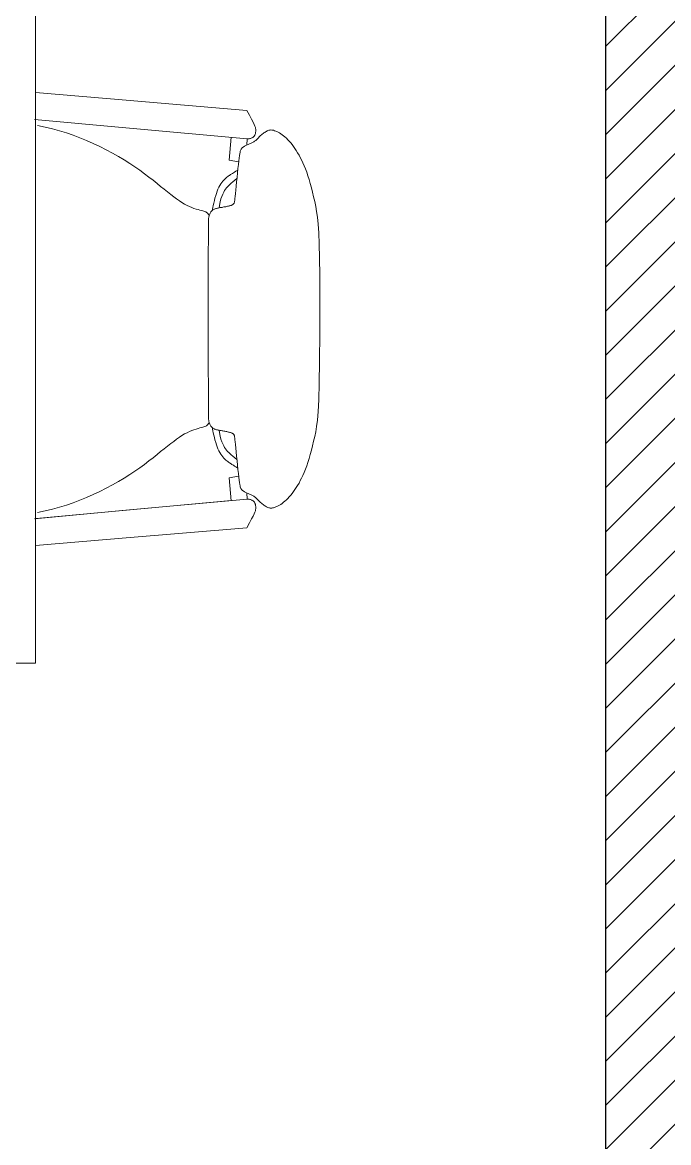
# Model space of a CAD drawing. Header units: millimetres. Extents: x 5985 to 6342, y 1020 to 1088.
# Drawn here: x 6155.984 to 6156.641, y 1072.918 to 1074.057 of the extents above; entities that cross this region are included whole.
import ezdxf

# ---------------------------------------------------------------- set-up
doc = ezdxf.new("R2010")
doc.units = ezdxf.units.MM
doc.layers.add('07_CIVIL VISTAS MEDIA', color=251, linetype='Continuous', lineweight=5)
doc.layers.add('MISC MUEBLES', color=143, linetype='Continuous', lineweight=9)
doc.layers.add('Paredes', color=250, linetype='Continuous')
pattern_1 = [(45, (5211.84584, 1146.36072), (-0.0224506403, 0.0224506403), [])]

msp = doc.modelspace()

# ---------------------------------------------------------------- hatches: boundary and pattern name
at = {"layer": '07_CIVIL VISTAS MEDIA'}
h = msp.add_hatch(dxfattribs=at)
h.set_pattern_fill('ANSI31', color=18, scale=0.01)
h.set_pattern_definition(pattern_1)
h.paths.add_polyline_path([(6160.6774, 1076.2347), (6159.5771, 1076.2347), (6159.5771, 1075.2347), (6159.6771, 1075.2347), (6159.6771, 1076.0347), (6160.6774, 1076.0347)])
h.paths.add_polyline_path([(6163.1771, 1074.4599), (6162.9771, 1074.4599), (6162.9771, 1072.185), (6163.1771, 1072.185)])
h.paths.add_polyline_path([(6166.9956, 1070.7347), (6166.5771, 1070.7347), (6166.5771, 1072.9774), (6166.5661, 1072.9774, -0.414214), (6166.5614, 1072.9822), (6166.5614, 1073.0538), (6166.5709, 1073.0538), (6166.5709, 1072.987), (6166.5771, 1072.987), (6166.5771, 1073.8347), (6166.4771, 1073.8347), (6166.4771, 1070.7347), (6165.4286, 1070.7347), (6165.4286, 1070.4347), (6166.9956, 1070.4347)])
h.paths.add_polyline_path([(6165.5886, 1070.5947), (6165.5886, 1070.6347), (6166.8356, 1070.6347), (6166.8356, 1070.5947)], flags=16)
h.paths.add_polyline_path([(6163.8286, 1070.7347), (6163.1771, 1070.7347), (6163.1771, 1071.085), (6162.9771, 1071.085), (6162.9771, 1070.7347), (6162.2616, 1070.7347), (6162.2616, 1070.4347), (6163.8286, 1070.4347)])
h.paths.add_polyline_path([(6163.6686, 1070.6347), (6163.6686, 1070.5947), (6162.4016, 1070.5947), (6162.4016, 1070.6347)], flags=16)
h.paths.add_polyline_path([(6158.7771, 1076.2347), (6158.5771, 1076.2347), (6158.5771, 1076.0347), (6158.6771, 1076.0347), (6158.6771, 1075.2347), (6158.7771, 1075.2347)])
h.paths.add_polyline_path([(6158.7594, 1075.4187), (6158.7701, 1075.4187), (6158.7701, 1075.3381, -1), (6158.7594, 1075.3381)], flags=16)
h.paths.add_polyline_path([(6157.5771, 1076.2347), (6155.2774, 1076.2347), (6155.2774, 1076.0347), (6156.5771, 1076.0347), (6156.5771, 1075.0599), (6156.7771, 1075.0599), (6156.7771, 1076.0347), (6157.5771, 1076.0347)])
h.paths.add_polyline_path([(6154.2774, 1076.2347), (6153.1771, 1076.2347), (6153.1771, 1075.2347), (6153.2771, 1075.2347), (6153.2771, 1076.0347), (6154.2774, 1076.0347)])
h.paths.add_polyline_path([(6152.3771, 1076.2347), (6152.1771, 1076.2347), (6152.1771, 1076.0347), (6152.2771, 1076.0347), (6152.2771, 1075.2347), (6152.3771, 1075.2347), (6152.3771, 1075.3328), (6152.3648, 1075.3328, -0.414214), (6152.3594, 1075.3381), (6152.3594, 1075.4187), (6152.3701, 1075.4187), (6152.3701, 1075.3435), (6152.3771, 1075.3435)])
h.paths.add_polyline_path([(6154.3276, 1070.7347), (6153.2771, 1070.7347), (6153.2771, 1073.8347), (6153.1771, 1073.8347), (6153.1771, 1072.987), (6153.1832, 1072.987), (6153.1832, 1073.0538), (6153.1927, 1073.0538), (6153.1927, 1072.9822, -0.414214), (6153.188, 1072.9774), (6153.1771, 1072.9774), (6153.1771, 1070.7347), (6152.7606, 1070.7347), (6152.7606, 1070.4347), (6154.3276, 1070.4347)])
h.paths.add_polyline_path([(6154.1676, 1070.6347), (6154.1676, 1070.5947), (6152.9206, 1070.5947), (6152.9206, 1070.6347)], flags=16)
h = msp.add_hatch(dxfattribs=at)
h.set_pattern_fill('ANSI31', color=18, scale=0.01)
h.set_pattern_definition(pattern_1)
h.paths.add_polyline_path([(6150.1771, 1071.2847), (6149.0771, 1071.2847), (6149.0771, 1071.2347), (6149.0771, 1071.1847), (6149.0771, 1071.0847), (6150.0771, 1071.0847), (6150.0771, 1068.6847), (6150.3771, 1068.6847), (6150.3771, 1070.4347), (6151.1606, 1070.4347), (6151.1606, 1070.7347), (6150.3771, 1070.7347), (6150.3771, 1071.0861), (6150.2771, 1071.0861), (6150.277, 1070.6347), (6151.0006, 1070.6347), (6151.0006, 1070.5947), (6150.237, 1070.5947), (6150.2371, 1071.0861), (6150.1771, 1071.0861)])
h.paths.add_polyline_path([(6157.4946, 1070.7347), (6156.7771, 1070.7347), (6156.7771, 1071.085), (6156.5771, 1071.085), (6156.5771, 1070.7347), (6155.9276, 1070.7347), (6155.9276, 1070.4347), (6157.4946, 1070.4347)])
h.paths.add_polyline_path([(6156.0876, 1070.5947), (6156.0876, 1070.6347), (6157.3346, 1070.6347), (6157.3346, 1070.5947)], flags=16)
h.paths.add_polyline_path([(6156.7771, 1074.4599), (6156.5771, 1074.4599), (6156.5771, 1072.185), (6156.7771, 1072.185)])
h.paths.add_polyline_path([(6150.5791, 1074.4347), (6150.5791, 1074.8347), (6151.0771, 1074.8347), (6151.0771, 1074.4347), (6150.5806, 1074.4347)])
h.paths.add_polyline_path([(6150.3771, 1074.4347), (6150.3771, 1074.4599), (6150.1771, 1074.4599), (6150.1771, 1072.185), (6150.3771, 1072.185), (6150.3771, 1074.3347), (6152.2771, 1074.3347), (6152.2771, 1073.7347), (6152.3771, 1073.7347), (6152.3771, 1073.7646), (6152.3771, 1074.5347), (6152.3471, 1074.5347), (6152.3471, 1073.9347), (6152.3071, 1073.9347), (6152.3071, 1074.5347), (6152.2771, 1074.5347), (6152.2771, 1074.4347), (6151.1771, 1074.4347), (6151.1771, 1074.9347), (6150.3771, 1074.9347), (6150.3771, 1074.8347), (6150.5791, 1074.8347), (6150.5791, 1074.4347)])

# ---------------------------------------------------------------- linework, layer by layer
at = {"layer": 'MISC MUEBLES'}
for p in [(6155.9971, 1074.1055), (6154.5971, 1073.4055)]:
    msp.add_line(p, (6155.9971, 1073.4055), dxfattribs=at)
at = {"layer": 'MISC MUEBLES', "linetype": 'Continuous'}
for p, q in [((6156.0895, 1073.9783), (6155.9971, 1073.9861)), ((6156.2122, 1073.9679), (6156.0895, 1073.9783)), ((6156.2149, 1073.963), (6156.2122, 1073.9679)), ((6155.9963, 1073.9587), (6156.0891, 1073.9502)), ((6156.217, 1073.959), (6156.2149, 1073.963)), ((6156.2185, 1073.9559), (6156.217, 1073.959)), ((6156.2196, 1073.9536), (6156.2185, 1073.9559)), ((6156.2204, 1073.9519), (6156.2196, 1073.9536)), ((6156.0071, 1073.9508), (6155.9994, 1073.9525)), ((6156.0145, 1073.949), (6156.0071, 1073.9508)), ((6156.0217, 1073.947), (6156.0145, 1073.949)), ((6156.0287, 1073.9449), (6156.0217, 1073.947)), ((6156.0356, 1073.9425), (6156.0287, 1073.9449)), ((6156.0424, 1073.9399), (6156.0356, 1073.9425)), ((6156.0891, 1073.9502), (6156.2124, 1073.9389)), ((6156.2196, 1073.9416), (6156.2199, 1073.942)), ((6156.2199, 1073.942), (6156.2201, 1073.9424)), ((6156.2201, 1073.9424), (6156.2203, 1073.9428)), ((6156.2203, 1073.9428), (6156.2205, 1073.9433)), ((6156.2208, 1073.9505), (6156.2204, 1073.9519)), ((6156.2205, 1073.9433), (6156.2207, 1073.9438)), ((6156.2207, 1073.9438), (6156.2209, 1073.9444)), ((6156.2211, 1073.9495), (6156.2208, 1073.9505)), ((6156.2209, 1073.9444), (6156.221, 1073.945)), ((6156.221, 1073.945), (6156.2211, 1073.9457)), ((6156.2212, 1073.9487), (6156.2211, 1073.9495)), ((6156.2211, 1073.9457), (6156.2212, 1073.9464)), ((6156.2212, 1073.9479), (6156.2212, 1073.9487)), ((6156.2212, 1073.9471), (6156.2212, 1073.9479)), ((6156.2212, 1073.9464), (6156.2212, 1073.9471)), ((6156.2262, 1073.9422), (6156.2255, 1073.9415)), ((6156.227, 1073.9429), (6156.2262, 1073.9422)), ((6156.2278, 1073.9436), (6156.227, 1073.9429)), ((6156.2286, 1073.9443), (6156.2278, 1073.9436)), ((6156.2295, 1073.9449), (6156.2286, 1073.9443)), ((6156.2303, 1073.9455), (6156.2295, 1073.9449)), ((6156.2312, 1073.946), (6156.2303, 1073.9455)), ((6156.232, 1073.9465), (6156.2312, 1073.946)), ((6156.2328, 1073.9469), (6156.232, 1073.9465)), ((6156.2336, 1073.9473), (6156.2328, 1073.9469)), ((6156.2344, 1073.9476), (6156.2336, 1073.9473)), ((6156.2352, 1073.9478), (6156.2344, 1073.9476)), ((6156.2359, 1073.9479), (6156.2352, 1073.9478)), ((6156.2367, 1073.948), (6156.2359, 1073.9479)), ((6156.2375, 1073.9479), (6156.2367, 1073.948)), ((6156.2384, 1073.9478), (6156.2375, 1073.9479)), ((6156.2393, 1073.9476), (6156.2384, 1073.9478)), ((6156.2404, 1073.9472), (6156.2393, 1073.9476)), ((6156.2415, 1073.9468), (6156.2404, 1073.9472)), ((6156.2427, 1073.9463), (6156.2415, 1073.9468)), ((6156.2439, 1073.9457), (6156.2427, 1073.9463)), ((6156.2452, 1073.9449), (6156.2439, 1073.9457)), ((6156.2466, 1073.9441), (6156.2452, 1073.9449)), ((6156.248, 1073.9431), (6156.2466, 1073.9441)), ((6156.2495, 1073.942), (6156.248, 1073.9431)), ((6156.2509, 1073.9408), (6156.2495, 1073.942)), ((6156.0492, 1073.9371), (6156.0424, 1073.9399)), ((6156.0559, 1073.9342), (6156.0492, 1073.9371)), ((6156.0625, 1073.931), (6156.0559, 1073.9342)), ((6156.069, 1073.9278), (6156.0625, 1073.931)), ((6156.1961, 1073.9405), (6156.1941, 1073.9173)), ((6156.2088, 1073.9308), (6156.2083, 1073.9305)), ((6156.2093, 1073.9311), (6156.2088, 1073.9308)), ((6156.2099, 1073.9315), (6156.2093, 1073.9311)), ((6156.2105, 1073.9318), (6156.2099, 1073.9315)), ((6156.2112, 1073.9321), (6156.2105, 1073.9318)), ((6156.2119, 1073.9324), (6156.2112, 1073.9321)), ((6156.2126, 1073.9327), (6156.2119, 1073.9324)), ((6156.212, 1073.9325), (6156.2126, 1073.9389)), ((6156.2124, 1073.9389), (6156.2135, 1073.9389)), ((6156.2134, 1073.9331), (6156.2126, 1073.9327)), ((6156.2141, 1073.9334), (6156.2134, 1073.9331)), ((6156.2135, 1073.9389), (6156.2144, 1073.939)), ((6156.2149, 1073.9337), (6156.2141, 1073.9334)), ((6156.2144, 1073.939), (6156.2152, 1073.9391)), ((6156.2157, 1073.9341), (6156.2149, 1073.9337)), ((6156.2152, 1073.9391), (6156.216, 1073.9393)), ((6156.2164, 1073.9344), (6156.2157, 1073.9341)), ((6156.216, 1073.9393), (6156.2166, 1073.9395)), ((6156.2171, 1073.9347), (6156.2164, 1073.9344)), ((6156.2166, 1073.9395), (6156.2172, 1073.9398)), ((6156.2178, 1073.9351), (6156.2171, 1073.9347)), ((6156.2172, 1073.9398), (6156.2177, 1073.9401)), ((6156.2177, 1073.9401), (6156.2182, 1073.9403)), ((6156.2185, 1073.9355), (6156.2178, 1073.9351)), ((6156.2182, 1073.9403), (6156.2186, 1073.9406)), ((6156.2192, 1073.9359), (6156.2185, 1073.9355)), ((6156.2186, 1073.9406), (6156.219, 1073.9409)), ((6156.219, 1073.9409), (6156.2193, 1073.9412)), ((6156.2199, 1073.9364), (6156.2192, 1073.9359)), ((6156.2193, 1073.9412), (6156.2196, 1073.9416)), ((6156.2206, 1073.9369), (6156.2199, 1073.9364)), ((6156.2213, 1073.9374), (6156.2206, 1073.9369)), ((6156.222, 1073.938), (6156.2213, 1073.9374)), ((6156.2226, 1073.9387), (6156.222, 1073.938)), ((6156.2233, 1073.9393), (6156.2226, 1073.9387)), ((6156.224, 1073.94), (6156.2233, 1073.9393)), ((6156.2247, 1073.9408), (6156.224, 1073.94)), ((6156.2255, 1073.9415), (6156.2247, 1073.9408)), ((6156.2524, 1073.9395), (6156.2509, 1073.9408)), ((6156.2538, 1073.938), (6156.2524, 1073.9395)), ((6156.2553, 1073.9364), (6156.2538, 1073.938)), ((6156.2568, 1073.9348), (6156.2553, 1073.9364)), ((6156.2582, 1073.933), (6156.2568, 1073.9348)), ((6156.2596, 1073.9311), (6156.2582, 1073.933)), ((6156.261, 1073.9291), (6156.2596, 1073.9311)), ((6156.0754, 1073.9244), (6156.069, 1073.9278)), ((6156.0815, 1073.921), (6156.0754, 1073.9244)), ((6156.0874, 1073.9174), (6156.0815, 1073.921)), ((6156.2043, 1073.9194), (6156.2039, 1073.9164)), ((6156.2046, 1073.9218), (6156.2043, 1073.9194)), ((6156.2049, 1073.9237), (6156.2046, 1073.9218)), ((6156.2052, 1073.9252), (6156.2049, 1073.9237)), ((6156.2055, 1073.9264), (6156.2052, 1073.9252)), ((6156.2058, 1073.9272), (6156.2055, 1073.9264)), ((6156.2061, 1073.9279), (6156.2058, 1073.9272)), ((6156.2065, 1073.9284), (6156.2061, 1073.9279)), ((6156.2068, 1073.9289), (6156.2065, 1073.9284)), ((6156.2071, 1073.9293), (6156.2068, 1073.9289)), ((6156.2075, 1073.9297), (6156.2071, 1073.9293)), ((6156.2079, 1073.9301), (6156.2075, 1073.9297)), ((6156.2083, 1073.9305), (6156.2079, 1073.9301)), ((6156.2624, 1073.927), (6156.261, 1073.9291)), ((6156.2638, 1073.9248), (6156.2624, 1073.927)), ((6156.2652, 1073.9224), (6156.2638, 1073.9248)), ((6156.2665, 1073.92), (6156.2652, 1073.9224)), ((6156.2678, 1073.9174), (6156.2665, 1073.92)), ((6156.0931, 1073.9139), (6156.0874, 1073.9174)), ((6156.0984, 1073.9104), (6156.0931, 1073.9139)), ((6156.1034, 1073.9069), (6156.0984, 1073.9104)), ((6156.1941, 1073.9173), (6156.2038, 1073.9156)), ((6156.2031, 1073.9087), (6156.2026, 1073.9043)), ((6156.2035, 1073.9128), (6156.2031, 1073.9087)), ((6156.2039, 1073.9164), (6156.2035, 1073.9128)), ((6156.2691, 1073.9146), (6156.2678, 1073.9174)), ((6156.2704, 1073.9116), (6156.2691, 1073.9146)), ((6156.2717, 1073.9084), (6156.2704, 1073.9116)), ((6156.273, 1073.905), (6156.2717, 1073.9084)), ((6156.1081, 1073.9034), (6156.1034, 1073.9069)), ((6156.1126, 1073.9), (6156.1081, 1073.9034)), ((6156.1168, 1073.8967), (6156.1126, 1073.9)), ((6156.1208, 1073.8935), (6156.1168, 1073.8967)), ((6156.1886, 1073.897), (6156.1876, 1073.8958)), ((6156.1897, 1073.898), (6156.1886, 1073.897)), ((6156.1907, 1073.899), (6156.1897, 1073.898)), ((6156.1917, 1073.8998), (6156.1907, 1073.899)), ((6156.1927, 1073.9005), (6156.1917, 1073.8998)), ((6156.1935, 1073.9012), (6156.1927, 1073.9005)), ((6156.1944, 1073.9017), (6156.1935, 1073.9012)), ((6156.1951, 1073.9022), (6156.1944, 1073.9017)), ((6156.1957, 1073.9026), (6156.1951, 1073.9022)), ((6156.1963, 1073.903), (6156.1957, 1073.9026)), ((6156.1969, 1073.9033), (6156.1963, 1073.903)), ((6156.1976, 1073.9038), (6156.1969, 1073.9033)), ((6156.1985, 1073.9044), (6156.1976, 1073.9038)), ((6156.1999, 1073.8967), (6156.198, 1073.8951)), ((6156.1997, 1073.9051), (6156.1985, 1073.9044)), ((6156.2011, 1073.906), (6156.1997, 1073.9051)), ((6156.2021, 1073.8985), (6156.1999, 1073.8967)), ((6156.2029, 1073.9072), (6156.2011, 1073.906)), ((6156.2022, 1073.8997), (6156.2018, 1073.8951)), ((6156.2026, 1073.9043), (6156.2022, 1073.8997)), ((6156.2742, 1073.9014), (6156.273, 1073.905)), ((6156.2755, 1073.8975), (6156.2742, 1073.9014)), ((6156.2767, 1073.8934), (6156.2755, 1073.8975)), ((6156.1245, 1073.8905), (6156.1208, 1073.8935)), ((6156.1281, 1073.8876), (6156.1245, 1073.8905)), ((6156.1315, 1073.8849), (6156.1281, 1073.8876)), ((6156.182, 1073.8856), (6156.1812, 1073.8834)), ((6156.1828, 1073.8877), (6156.182, 1073.8856)), ((6156.1837, 1073.8896), (6156.1828, 1073.8877)), ((6156.1846, 1073.8914), (6156.1837, 1073.8896)), ((6156.1856, 1073.893), (6156.1846, 1073.8914)), ((6156.1866, 1073.8944), (6156.1856, 1073.893)), ((6156.1876, 1073.8958), (6156.1866, 1073.8944)), ((6156.1896, 1073.8862), (6156.1886, 1073.8846)), ((6156.1905, 1073.8876), (6156.1896, 1073.8862)), ((6156.1915, 1073.8889), (6156.1905, 1073.8876)), ((6156.1925, 1073.8901), (6156.1915, 1073.8889)), ((6156.1937, 1073.8913), (6156.1925, 1073.8901)), ((6156.1949, 1073.8925), (6156.1937, 1073.8913)), ((6156.1963, 1073.8938), (6156.1949, 1073.8925)), ((6156.198, 1073.8951), (6156.1963, 1073.8938)), ((6156.201, 1073.8867), (6156.2007, 1073.8833)), ((6156.2014, 1073.8907), (6156.201, 1073.8867)), ((6156.2018, 1073.8951), (6156.2014, 1073.8907)), ((6156.2779, 1073.8891), (6156.2767, 1073.8934)), ((6156.279, 1073.8846), (6156.2779, 1073.8891)), ((6156.1347, 1073.8823), (6156.1315, 1073.8849)), ((6156.1378, 1073.88), (6156.1347, 1073.8823)), ((6156.1407, 1073.8778), (6156.1378, 1073.88)), ((6156.1435, 1073.8759), (6156.1407, 1073.8778)), ((6156.1462, 1073.8741), (6156.1435, 1073.8759)), ((6156.1488, 1073.8725), (6156.1462, 1073.8741)), ((6156.1785, 1073.8736), (6156.178, 1073.8712)), ((6156.1791, 1073.8761), (6156.1785, 1073.8736)), ((6156.1797, 1073.8786), (6156.1791, 1073.8761)), ((6156.1805, 1073.8811), (6156.1797, 1073.8786)), ((6156.1812, 1073.8834), (6156.1805, 1073.8811)), ((6156.185, 1073.8747), (6156.1843, 1073.871)), ((6156.1858, 1073.8778), (6156.185, 1073.8747)), ((6156.1867, 1073.8804), (6156.1858, 1073.8778)), ((6156.1876, 1073.8827), (6156.1867, 1073.8804)), ((6156.1886, 1073.8846), (6156.1876, 1073.8827)), ((6156.1993, 1073.8739), (6156.1991, 1073.8735)), ((6156.1995, 1073.8745), (6156.1993, 1073.8739)), ((6156.1997, 1073.8753), (6156.1995, 1073.8745)), ((6156.1999, 1073.8766), (6156.1997, 1073.8753)), ((6156.2001, 1073.8782), (6156.1999, 1073.8766)), ((6156.2004, 1073.8804), (6156.2001, 1073.8782)), ((6156.2007, 1073.8833), (6156.2004, 1073.8804)), ((6156.2801, 1073.8799), (6156.279, 1073.8846)), ((6156.2812, 1073.8751), (6156.2801, 1073.8799)), ((6156.2822, 1073.8702), (6156.2812, 1073.8751)), ((6156.1513, 1073.8712), (6156.1488, 1073.8725)), ((6156.1538, 1073.87), (6156.1513, 1073.8712)), ((6156.1562, 1073.869), (6156.1538, 1073.87)), ((6156.1584, 1073.8682), (6156.1562, 1073.869)), ((6156.1605, 1073.8675), (6156.1584, 1073.8682)), ((6156.1625, 1073.8669), (6156.1605, 1073.8675)), ((6156.1643, 1073.8664), (6156.1625, 1073.8669)), ((6156.1659, 1073.866), (6156.1643, 1073.8664)), ((6156.1673, 1073.8656), (6156.1659, 1073.866)), ((6156.1685, 1073.8653), (6156.1673, 1073.8656)), ((6156.1694, 1073.865), (6156.1685, 1073.8653)), ((6156.1703, 1073.8646), (6156.1694, 1073.865)), ((6156.171, 1073.8641), (6156.1703, 1073.8646)), ((6156.1717, 1073.8635), (6156.171, 1073.8641)), ((6156.1724, 1073.8628), (6156.1717, 1073.8635)), ((6156.1731, 1073.8618), (6156.1724, 1073.8628)), ((6156.1745, 1073.8624), (6156.1741, 1073.8616)), ((6156.1749, 1073.8632), (6156.1745, 1073.8624)), ((6156.1753, 1073.8639), (6156.1749, 1073.8632)), ((6156.1757, 1073.8646), (6156.1753, 1073.8639)), ((6156.1762, 1073.8652), (6156.1757, 1073.8646)), ((6156.1767, 1073.8657), (6156.1762, 1073.8652)), ((6156.1772, 1073.8662), (6156.1767, 1073.8657)), ((6156.1771, 1073.8662), (6156.177, 1073.866)), ((6156.1773, 1073.8675), (6156.1771, 1073.8662)), ((6156.1777, 1073.8666), (6156.1772, 1073.8662)), ((6156.1776, 1073.8692), (6156.1773, 1073.8675)), ((6156.178, 1073.8712), (6156.1776, 1073.8692)), ((6156.1782, 1073.8669), (6156.1777, 1073.8666)), ((6156.1788, 1073.8672), (6156.1782, 1073.8669)), ((6156.1794, 1073.8675), (6156.1788, 1073.8672)), ((6156.18, 1073.8677), (6156.1794, 1073.8675)), ((6156.1807, 1073.8679), (6156.18, 1073.8677)), ((6156.1814, 1073.8681), (6156.1807, 1073.8679)), ((6156.1822, 1073.8683), (6156.1814, 1073.8681)), ((6156.183, 1073.8685), (6156.1822, 1073.8683)), ((6156.1839, 1073.8687), (6156.183, 1073.8685)), ((6156.1843, 1073.871), (6156.1839, 1073.8687)), ((6156.1849, 1073.8689), (6156.1839, 1073.8687)), ((6156.1859, 1073.8691), (6156.1849, 1073.8689)), ((6156.1869, 1073.8692), (6156.1859, 1073.8691)), ((6156.1879, 1073.8694), (6156.1869, 1073.8692)), ((6156.1889, 1073.8696), (6156.1879, 1073.8694)), ((6156.1898, 1073.8698), (6156.1889, 1073.8696)), ((6156.1908, 1073.8699), (6156.1898, 1073.8698)), ((6156.1917, 1073.8701), (6156.1908, 1073.8699)), ((6156.1926, 1073.8703), (6156.1917, 1073.8701)), ((6156.1934, 1073.8705), (6156.1926, 1073.8703)), ((6156.1942, 1073.8707), (6156.1934, 1073.8705)), ((6156.1949, 1073.8708), (6156.1942, 1073.8707)), ((6156.1955, 1073.871), (6156.1949, 1073.8708)), ((6156.1961, 1073.8712), (6156.1955, 1073.871)), ((6156.1966, 1073.8714), (6156.1961, 1073.8712)), ((6156.1971, 1073.8716), (6156.1966, 1073.8714)), ((6156.1975, 1073.8719), (6156.1971, 1073.8716)), ((6156.1979, 1073.8721), (6156.1975, 1073.8719)), ((6156.1982, 1073.8724), (6156.1979, 1073.8721)), ((6156.1985, 1073.8726), (6156.1982, 1073.8724)), ((6156.1987, 1073.8729), (6156.1985, 1073.8726)), ((6156.1989, 1073.8732), (6156.1987, 1073.8729)), ((6156.1991, 1073.8735), (6156.1989, 1073.8732)), ((6156.2831, 1073.865), (6156.2822, 1073.8702)), ((6156.284, 1073.8592), (6156.2831, 1073.865)), ((6156.1732, 1073.8536), (6156.173, 1073.8471)), ((6156.1738, 1073.8606), (6156.1731, 1073.8618)), ((6156.1733, 1073.8574), (6156.1732, 1073.8536)), ((6156.1736, 1073.8595), (6156.1733, 1073.8574)), ((6156.1738, 1073.8606), (6156.1736, 1073.8595)), ((6156.1741, 1073.8616), (6156.1738, 1073.8606)), ((6156.2847, 1073.8521), (6156.284, 1073.8592)), ((6156.2853, 1073.8432), (6156.2847, 1073.8521)), ((6156.173, 1073.8471), (6156.173, 1073.8372)), ((6156.2858, 1073.8319), (6156.2853, 1073.8432)), ((6156.173, 1073.8372), (6156.1729, 1073.8229)), ((6156.2862, 1073.8177), (6156.2858, 1073.8319)), ((6156.1729, 1073.8229), (6156.1729, 1073.8035)), ((6156.2864, 1073.8), (6156.2862, 1073.8177)), ((6156.1729, 1073.8035), (6156.1729, 1073.778)), ((6156.2864, 1073.7782), (6156.2864, 1073.8)), ((6156.1729, 1073.7377), (6156.1729, 1073.778)), ((6156.2864, 1073.7782), (6156.2864, 1073.7415)), ((6156.1729, 1073.7071), (6156.1729, 1073.7377)), ((6156.2864, 1073.7415), (6156.2862, 1073.7125)), ((6156.173, 1073.6849), (6156.1729, 1073.7071)), ((6156.2862, 1073.7125), (6156.2858, 1073.6902)), ((6156.173, 1073.6696), (6156.173, 1073.6849)), ((6156.2858, 1073.6902), (6156.2853, 1073.6735)), ((6156.1732, 1073.6599), (6156.173, 1073.6696)), ((6156.2853, 1073.6735), (6156.2847, 1073.6614)), ((6156.1733, 1073.6544), (6156.1732, 1073.6599)), ((6156.2847, 1073.6614), (6156.284, 1073.6526)), ((6156.1673, 1073.6455), (6156.1685, 1073.6458)), ((6156.1685, 1073.6458), (6156.1694, 1073.6461)), ((6156.1694, 1073.6461), (6156.1703, 1073.6465)), ((6156.1703, 1073.6465), (6156.171, 1073.647)), ((6156.171, 1073.647), (6156.1717, 1073.6476)), ((6156.1717, 1073.6476), (6156.1724, 1073.6483)), ((6156.1724, 1073.6483), (6156.1731, 1073.6493)), ((6156.1731, 1073.6493), (6156.1738, 1073.6505)), ((6156.1736, 1073.6517), (6156.1733, 1073.6544)), ((6156.1738, 1073.6504), (6156.1736, 1073.6517)), ((6156.1741, 1073.6495), (6156.1738, 1073.6504)), ((6156.1745, 1073.6487), (6156.1741, 1073.6495)), ((6156.1749, 1073.6479), (6156.1745, 1073.6487)), ((6156.1753, 1073.6471), (6156.1749, 1073.6479)), ((6156.1757, 1073.6465), (6156.1753, 1073.6471)), ((6156.1762, 1073.6459), (6156.1757, 1073.6465)), ((6156.1767, 1073.6454), (6156.1762, 1073.6459)), ((6156.2831, 1073.6461), (6156.2822, 1073.6409)), ((6156.284, 1073.6526), (6156.2831, 1073.6461)), ((6156.1407, 1073.6333), (6156.1435, 1073.6352)), ((6156.1435, 1073.6352), (6156.1462, 1073.637)), ((6156.1462, 1073.637), (6156.1488, 1073.6386)), ((6156.1488, 1073.6386), (6156.1513, 1073.6399)), ((6156.1513, 1073.6399), (6156.1538, 1073.6411)), ((6156.1538, 1073.6411), (6156.1562, 1073.6421)), ((6156.1562, 1073.6421), (6156.1584, 1073.6429)), ((6156.1584, 1073.6429), (6156.1605, 1073.6436)), ((6156.1605, 1073.6436), (6156.1625, 1073.6442)), ((6156.1625, 1073.6442), (6156.1643, 1073.6447)), ((6156.1643, 1073.6447), (6156.1659, 1073.6451)), ((6156.1659, 1073.6451), (6156.1673, 1073.6455)), ((6156.1772, 1073.6449), (6156.1767, 1073.6454)), ((6156.1771, 1073.6449), (6156.177, 1073.6451)), ((6156.1773, 1073.6436), (6156.1771, 1073.6449)), ((6156.1777, 1073.6445), (6156.1772, 1073.6449)), ((6156.1776, 1073.6419), (6156.1773, 1073.6436)), ((6156.178, 1073.6398), (6156.1776, 1073.6419)), ((6156.1782, 1073.6442), (6156.1777, 1073.6445)), ((6156.1785, 1073.6375), (6156.178, 1073.6398)), ((6156.1788, 1073.6439), (6156.1782, 1073.6442)), ((6156.1791, 1073.635), (6156.1785, 1073.6375)), ((6156.1794, 1073.6436), (6156.1788, 1073.6439)), ((6156.1797, 1073.6325), (6156.1791, 1073.635)), ((6156.18, 1073.6434), (6156.1794, 1073.6436)), ((6156.1807, 1073.6431), (6156.18, 1073.6434)), ((6156.1814, 1073.6429), (6156.1807, 1073.6431)), ((6156.1822, 1073.6428), (6156.1814, 1073.6429)), ((6156.183, 1073.6426), (6156.1822, 1073.6428)), ((6156.1839, 1073.6424), (6156.183, 1073.6426)), ((6156.1843, 1073.6401), (6156.1839, 1073.6424)), ((6156.1849, 1073.6422), (6156.1839, 1073.6424)), ((6156.185, 1073.6364), (6156.1843, 1073.6401)), ((6156.1859, 1073.642), (6156.1849, 1073.6422)), ((6156.1858, 1073.6333), (6156.185, 1073.6364)), ((6156.1869, 1073.6418), (6156.1859, 1073.642)), ((6156.1879, 1073.6417), (6156.1869, 1073.6418)), ((6156.1889, 1073.6415), (6156.1879, 1073.6417)), ((6156.1898, 1073.6413), (6156.1889, 1073.6415)), ((6156.1908, 1073.6411), (6156.1898, 1073.6413)), ((6156.1917, 1073.641), (6156.1908, 1073.6411)), ((6156.1926, 1073.6408), (6156.1917, 1073.641)), ((6156.1934, 1073.6406), (6156.1926, 1073.6408)), ((6156.1942, 1073.6404), (6156.1934, 1073.6406)), ((6156.1949, 1073.6402), (6156.1942, 1073.6404)), ((6156.1955, 1073.64), (6156.1949, 1073.6402)), ((6156.1961, 1073.6398), (6156.1955, 1073.64)), ((6156.1966, 1073.6396), (6156.1961, 1073.6398)), ((6156.1971, 1073.6394), (6156.1966, 1073.6396)), ((6156.1975, 1073.6392), (6156.1971, 1073.6394)), ((6156.1979, 1073.639), (6156.1975, 1073.6392)), ((6156.1982, 1073.6387), (6156.1979, 1073.639)), ((6156.1985, 1073.6385), (6156.1982, 1073.6387)), ((6156.1987, 1073.6382), (6156.1985, 1073.6385)), ((6156.1989, 1073.6379), (6156.1987, 1073.6382)), ((6156.1991, 1073.6376), (6156.1989, 1073.6379)), ((6156.1993, 1073.6372), (6156.1991, 1073.6376)), ((6156.1995, 1073.6366), (6156.1993, 1073.6372)), ((6156.1997, 1073.6357), (6156.1995, 1073.6366)), ((6156.1999, 1073.6345), (6156.1997, 1073.6357)), ((6156.2001, 1073.6328), (6156.1999, 1073.6345)), ((6156.2812, 1073.636), (6156.2801, 1073.6312)), ((6156.2822, 1073.6409), (6156.2812, 1073.636)), ((6156.1245, 1073.6206), (6156.1281, 1073.6235)), ((6156.1281, 1073.6235), (6156.1315, 1073.6262)), ((6156.1315, 1073.6262), (6156.1347, 1073.6288)), ((6156.1347, 1073.6288), (6156.1378, 1073.6311)), ((6156.1378, 1073.6311), (6156.1407, 1073.6333)), ((6156.1805, 1073.63), (6156.1797, 1073.6325)), ((6156.1812, 1073.6277), (6156.1805, 1073.63)), ((6156.182, 1073.6254), (6156.1812, 1073.6277)), ((6156.1828, 1073.6234), (6156.182, 1073.6254)), ((6156.1837, 1073.6215), (6156.1828, 1073.6234)), ((6156.1867, 1073.6307), (6156.1858, 1073.6333)), ((6156.1876, 1073.6284), (6156.1867, 1073.6307)), ((6156.1886, 1073.6265), (6156.1876, 1073.6284)), ((6156.1896, 1073.6249), (6156.1886, 1073.6265)), ((6156.1905, 1073.6234), (6156.1896, 1073.6249)), ((6156.1915, 1073.6222), (6156.1905, 1073.6234)), ((6156.2004, 1073.6306), (6156.2001, 1073.6328)), ((6156.2007, 1073.6278), (6156.2004, 1073.6306)), ((6156.201, 1073.6243), (6156.2007, 1073.6278)), ((6156.2014, 1073.6203), (6156.201, 1073.6243)), ((6156.279, 1073.6265), (6156.2779, 1073.622)), ((6156.2801, 1073.6312), (6156.279, 1073.6265)), ((6156.1126, 1073.6111), (6156.1168, 1073.6144)), ((6156.1168, 1073.6144), (6156.1208, 1073.6176)), ((6156.1208, 1073.6176), (6156.1245, 1073.6206)), ((6156.1846, 1073.6197), (6156.1837, 1073.6215)), ((6156.1856, 1073.6181), (6156.1846, 1073.6197)), ((6156.1866, 1073.6166), (6156.1856, 1073.6181)), ((6156.1876, 1073.6153), (6156.1866, 1073.6166)), ((6156.1886, 1073.6141), (6156.1876, 1073.6153)), ((6156.1897, 1073.613), (6156.1886, 1073.6141)), ((6156.1907, 1073.6121), (6156.1897, 1073.613)), ((6156.1917, 1073.6113), (6156.1907, 1073.6121)), ((6156.1925, 1073.6209), (6156.1915, 1073.6222)), ((6156.1937, 1073.6198), (6156.1925, 1073.6209)), ((6156.1949, 1073.6186), (6156.1937, 1073.6198)), ((6156.1963, 1073.6173), (6156.1949, 1073.6186)), ((6156.198, 1073.6159), (6156.1963, 1073.6173)), ((6156.1999, 1073.6144), (6156.198, 1073.6159)), ((6156.2021, 1073.6126), (6156.1999, 1073.6144)), ((6156.2018, 1073.616), (6156.2014, 1073.6203)), ((6156.2022, 1073.6114), (6156.2018, 1073.616)), ((6156.2026, 1073.6068), (6156.2022, 1073.6114)), ((6156.2755, 1073.6136), (6156.2742, 1073.6097)), ((6156.2767, 1073.6177), (6156.2755, 1073.6136)), ((6156.2779, 1073.622), (6156.2767, 1073.6177)), ((6156.0931, 1073.5972), (6156.0984, 1073.6007)), ((6156.0984, 1073.6007), (6156.1034, 1073.6042)), ((6156.1034, 1073.6042), (6156.1081, 1073.6077)), ((6156.1081, 1073.6077), (6156.1126, 1073.6111)), ((6156.1927, 1073.6105), (6156.1917, 1073.6113)), ((6156.1935, 1073.6099), (6156.1927, 1073.6105)), ((6156.1944, 1073.6094), (6156.1935, 1073.6099)), ((6156.1951, 1073.6089), (6156.1944, 1073.6094)), ((6156.1957, 1073.6085), (6156.1951, 1073.6089)), ((6156.1963, 1073.6081), (6156.1957, 1073.6085)), ((6156.1969, 1073.6077), (6156.1963, 1073.6081)), ((6156.1976, 1073.6073), (6156.1969, 1073.6077)), ((6156.1985, 1073.6067), (6156.1976, 1073.6073)), ((6156.1997, 1073.606), (6156.1985, 1073.6067)), ((6156.2011, 1073.6051), (6156.1997, 1073.606)), ((6156.2029, 1073.6039), (6156.2011, 1073.6051)), ((6156.2031, 1073.6024), (6156.2026, 1073.6068)), ((6156.2035, 1073.5983), (6156.2031, 1073.6024)), ((6156.2717, 1073.6027), (6156.2704, 1073.5995)), ((6156.273, 1073.6061), (6156.2717, 1073.6027)), ((6156.2742, 1073.6097), (6156.273, 1073.6061)), ((6156.0754, 1073.5867), (6156.0815, 1073.5901)), ((6156.0815, 1073.5901), (6156.0874, 1073.5937)), ((6156.0874, 1073.5937), (6156.0931, 1073.5972)), ((6156.1941, 1073.5938), (6156.2038, 1073.5955)), ((6156.1961, 1073.5706), (6156.1941, 1073.5938)), ((6156.2039, 1073.5947), (6156.2035, 1073.5983)), ((6156.2043, 1073.5917), (6156.2039, 1073.5947)), ((6156.2046, 1073.5892), (6156.2043, 1073.5917)), ((6156.2049, 1073.5873), (6156.2046, 1073.5892)), ((6156.2652, 1073.5886), (6156.2638, 1073.5863)), ((6156.2665, 1073.5911), (6156.2652, 1073.5886)), ((6156.2678, 1073.5937), (6156.2665, 1073.5911)), ((6156.2691, 1073.5965), (6156.2678, 1073.5937)), ((6156.2704, 1073.5995), (6156.2691, 1073.5965)), ((6156.0559, 1073.5769), (6156.0625, 1073.5801)), ((6156.0625, 1073.5801), (6156.069, 1073.5833)), ((6156.069, 1073.5833), (6156.0754, 1073.5867)), ((6156.2052, 1073.5858), (6156.2049, 1073.5873)), ((6156.2055, 1073.5847), (6156.2052, 1073.5858)), ((6156.2058, 1073.5839), (6156.2055, 1073.5847)), ((6156.2061, 1073.5832), (6156.2058, 1073.5839)), ((6156.2065, 1073.5827), (6156.2061, 1073.5832)), ((6156.2068, 1073.5822), (6156.2065, 1073.5827)), ((6156.2071, 1073.5817), (6156.2068, 1073.5822)), ((6156.2075, 1073.5813), (6156.2071, 1073.5817)), ((6156.2079, 1073.581), (6156.2075, 1073.5813)), ((6156.2083, 1073.5806), (6156.2079, 1073.581)), ((6156.2088, 1073.5803), (6156.2083, 1073.5806)), ((6156.2093, 1073.5799), (6156.2088, 1073.5803)), ((6156.2099, 1073.5796), (6156.2093, 1073.5799)), ((6156.2105, 1073.5793), (6156.2099, 1073.5796)), ((6156.2112, 1073.579), (6156.2105, 1073.5793)), ((6156.2119, 1073.5787), (6156.2112, 1073.579)), ((6156.2126, 1073.5783), (6156.2119, 1073.5787)), ((6156.212, 1073.5786), (6156.2126, 1073.5722)), ((6156.2134, 1073.578), (6156.2126, 1073.5783)), ((6156.2141, 1073.5777), (6156.2134, 1073.578)), ((6156.2149, 1073.5774), (6156.2141, 1073.5777)), ((6156.2157, 1073.577), (6156.2149, 1073.5774)), ((6156.2582, 1073.5781), (6156.2568, 1073.5763)), ((6156.2596, 1073.58), (6156.2582, 1073.5781)), ((6156.261, 1073.582), (6156.2596, 1073.58)), ((6156.2624, 1073.5841), (6156.261, 1073.582)), ((6156.2638, 1073.5863), (6156.2624, 1073.5841)), ((6155.9978, 1073.5526), (6156.1961, 1073.5709)), ((6156.0217, 1073.5641), (6156.0287, 1073.5662)), ((6156.0287, 1073.5662), (6156.0356, 1073.5686)), ((6156.0356, 1073.5686), (6156.0424, 1073.5712)), ((6156.0424, 1073.5712), (6156.0492, 1073.574)), ((6156.0492, 1073.574), (6156.0559, 1073.5769)), ((6156.0891, 1073.5609), (6156.2124, 1073.5722)), ((6156.2124, 1073.5722), (6156.2135, 1073.5722)), ((6156.2135, 1073.5722), (6156.2144, 1073.5721)), ((6156.2144, 1073.5721), (6156.2152, 1073.572)), ((6156.2152, 1073.572), (6156.216, 1073.5718)), ((6156.2164, 1073.5767), (6156.2157, 1073.577)), ((6156.216, 1073.5718), (6156.2166, 1073.5716)), ((6156.2171, 1073.5763), (6156.2164, 1073.5767)), ((6156.2166, 1073.5716), (6156.2172, 1073.5713)), ((6156.2178, 1073.576), (6156.2171, 1073.5763)), ((6156.2172, 1073.5713), (6156.2177, 1073.571)), ((6156.2177, 1073.571), (6156.2182, 1073.5707)), ((6156.2185, 1073.5756), (6156.2178, 1073.576)), ((6156.2182, 1073.5707), (6156.2186, 1073.5705)), ((6156.2192, 1073.5752), (6156.2185, 1073.5756)), ((6156.2186, 1073.5705), (6156.219, 1073.5702)), ((6156.219, 1073.5702), (6156.2193, 1073.5698)), ((6156.2199, 1073.5747), (6156.2192, 1073.5752)), ((6156.2193, 1073.5698), (6156.2196, 1073.5695)), ((6156.2196, 1073.5695), (6156.2199, 1073.5691)), ((6156.2206, 1073.5742), (6156.2199, 1073.5747)), ((6156.2199, 1073.5691), (6156.2201, 1073.5687)), ((6156.2201, 1073.5687), (6156.2203, 1073.5683)), ((6156.2203, 1073.5683), (6156.2205, 1073.5678)), ((6156.2205, 1073.5678), (6156.2207, 1073.5673)), ((6156.2213, 1073.5737), (6156.2206, 1073.5742)), ((6156.2207, 1073.5673), (6156.2209, 1073.5667)), ((6156.2209, 1073.5667), (6156.221, 1073.5661)), ((6156.221, 1073.5661), (6156.2211, 1073.5654)), ((6156.222, 1073.5731), (6156.2213, 1073.5737)), ((6156.2226, 1073.5724), (6156.222, 1073.5731)), ((6156.2233, 1073.5717), (6156.2226, 1073.5724)), ((6156.224, 1073.571), (6156.2233, 1073.5717)), ((6156.2247, 1073.5703), (6156.224, 1073.571)), ((6156.2255, 1073.5696), (6156.2247, 1073.5703)), ((6156.2262, 1073.5689), (6156.2255, 1073.5696)), ((6156.227, 1073.5681), (6156.2262, 1073.5689)), ((6156.2278, 1073.5674), (6156.227, 1073.5681)), ((6156.2286, 1073.5668), (6156.2278, 1073.5674)), ((6156.2295, 1073.5662), (6156.2286, 1073.5668)), ((6156.2303, 1073.5656), (6156.2295, 1073.5662)), ((6156.2452, 1073.5662), (6156.2439, 1073.5654)), ((6156.2466, 1073.567), (6156.2452, 1073.5662)), ((6156.248, 1073.568), (6156.2466, 1073.567)), ((6156.2495, 1073.5691), (6156.248, 1073.568)), ((6156.2509, 1073.5703), (6156.2495, 1073.5691)), ((6156.2524, 1073.5716), (6156.2509, 1073.5703)), ((6156.2538, 1073.5731), (6156.2524, 1073.5716)), ((6156.2553, 1073.5746), (6156.2538, 1073.5731)), ((6156.2568, 1073.5763), (6156.2553, 1073.5746)), ((6155.9963, 1073.5524), (6156.0891, 1073.5609)), ((6155.9994, 1073.5586), (6156.0071, 1073.5603)), ((6156.0071, 1073.5603), (6156.0145, 1073.5621)), ((6156.0145, 1073.5621), (6156.0217, 1073.5641)), ((6156.2185, 1073.5551), (6156.217, 1073.5521)), ((6156.2196, 1073.5575), (6156.2185, 1073.5551)), ((6156.2204, 1073.5592), (6156.2196, 1073.5575)), ((6156.2208, 1073.5605), (6156.2204, 1073.5592)), ((6156.2211, 1073.5616), (6156.2208, 1073.5605)), ((6156.2211, 1073.5654), (6156.2212, 1073.5647)), ((6156.2212, 1073.5624), (6156.2211, 1073.5616)), ((6156.2212, 1073.5647), (6156.2212, 1073.564)), ((6156.2212, 1073.564), (6156.2212, 1073.5632)), ((6156.2212, 1073.5632), (6156.2212, 1073.5624)), ((6156.2312, 1073.565), (6156.2303, 1073.5656)), ((6156.232, 1073.5646), (6156.2312, 1073.565)), ((6156.2328, 1073.5641), (6156.232, 1073.5646)), ((6156.2336, 1073.5638), (6156.2328, 1073.5641)), ((6156.2344, 1073.5635), (6156.2336, 1073.5638)), ((6156.2352, 1073.5633), (6156.2344, 1073.5635)), ((6156.2359, 1073.5632), (6156.2352, 1073.5633)), ((6156.2367, 1073.5631), (6156.2359, 1073.5632)), ((6156.2375, 1073.5632), (6156.2367, 1073.5631)), ((6156.2384, 1073.5633), (6156.2375, 1073.5632)), ((6156.2393, 1073.5635), (6156.2384, 1073.5633)), ((6156.2404, 1073.5638), (6156.2393, 1073.5635)), ((6156.2415, 1073.5643), (6156.2404, 1073.5638)), ((6156.2427, 1073.5648), (6156.2415, 1073.5643)), ((6156.2439, 1073.5654), (6156.2427, 1073.5648)), ((6156.2122, 1073.5432), (6156.0895, 1073.5328)), ((6156.2149, 1073.5481), (6156.2122, 1073.5432)), ((6156.217, 1073.5521), (6156.2149, 1073.5481)), ((6156.0895, 1073.5328), (6155.9971, 1073.525))]:
    msp.add_line(p, q, dxfattribs=at)
at = {"layer": 'Paredes', "color": 18}
msp.add_line((6156.5771, 1070.7347), (6156.5771, 1076.0347), dxfattribs=at)

doc.saveas('drawing.dxf')
